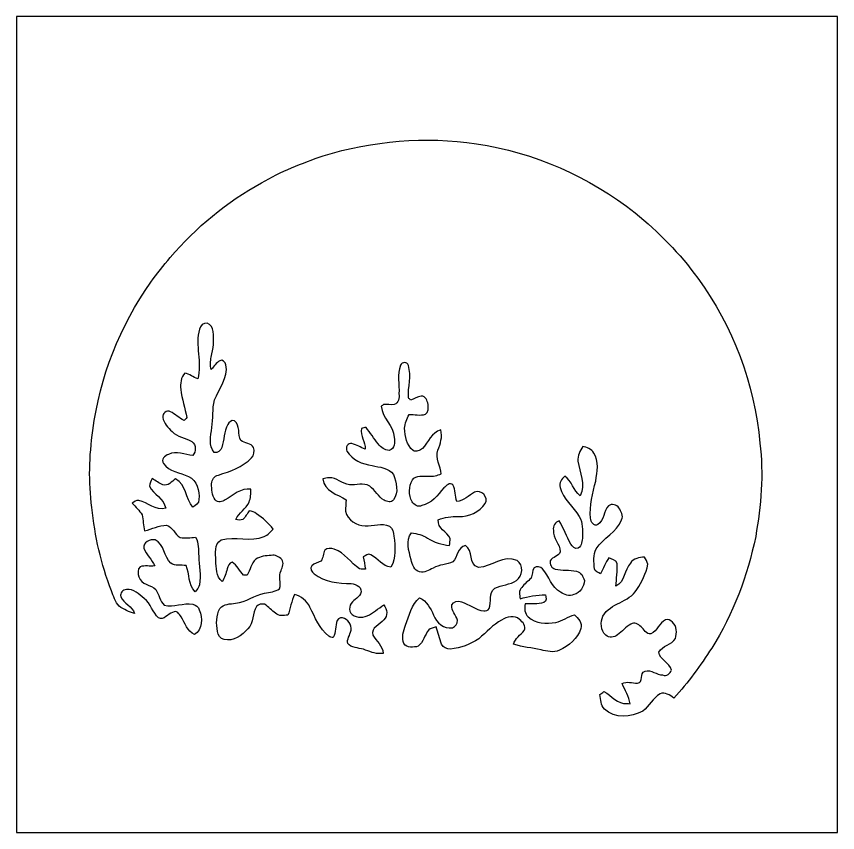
# Model space of a CAD drawing. Header units: centimetres. Extents: x -16.8 to 16.8, y -16.7 to 16.7.
import ezdxf

# ---------------------------------------------------------------- set-up
doc = ezdxf.new("R2010")
doc.units = ezdxf.units.CM
doc.header["$MEASUREMENT"] = 0
doc.layers.add('Layer 1', color=7, linetype='Continuous')

msp = doc.modelspace()

# ---------------------------------------------------------------- linework, layer by layer
at = {"layer": 'Layer 1', "color": 7}
for points, knots in [([(-16.77458, 16.66875), (-16.77458, 16.66875), (16.77458, 16.66875), (16.77458, 16.66875), (16.77458, 16.66875), (16.77458, 16.66875), (16.77458, -16.66875), (16.77458, -16.66875), (16.77458, -16.66875), (16.77458, -16.66875), (-16.77458, -16.66875), (-16.77458, -16.66875), (-16.77458, -16.66875), (-16.77458, -16.66875), (-16.77458, 16.66875), (-16.77458, 16.66875), (-16.77458, 16.66875), (-16.77458, 16.66875), (-16.77458, 16.66875), (-16.77458, 16.66875)], [0, 0, 0, 0, 0.16666667, 0.16666667, 0.16666667, 0.16666667, 0.33333333, 0.33333333, 0.33333333, 0.33333333, 0.5, 0.5, 0.5, 0.5, 0.66666667, 0.66666667, 0.66666667, 0.66666667, 1, 1, 1, 1]), ([(-4.24109, 10.97597), (-5.10505, 10.66976), (-5.97394, 10.34627), (-6.75958, 9.86755), (-6.75958, 9.86755), (-8.18233, 9.10167), (-9.43892, 8.0451), (-10.49443, 6.82554), (-10.49443, 6.82554), (-10.76184, 6.49217), (-11.03101, 6.16021), (-11.28536, 5.81695), (-11.28536, 5.81695), (-12.53702, 4.02272), (-13.38439, 1.93216), (-13.64897, -0.24448), (-13.64897, -0.24448), (-13.80173, -1.28482), (-13.83524, -2.34668), (-13.68884, -3.38949), (-13.68884, -3.38949), (-13.57806, -4.55189), (-13.31666, -5.70124), (-12.89403, -6.79027), (-12.89403, -6.79027), (-12.80901, -7.00969), (-12.7314, -7.24112), (-12.57653, -7.4228), (-12.57653, -7.4228), (-12.38426, -7.55333), (-12.17083, -7.65775), (-11.94647, -7.72019), (-11.94647, -7.72019), (-12.04031, -7.4235), (-12.38814, -7.31591), (-12.50668, -7.03404), (-12.50668, -7.03404), (-12.56242, -6.87846), (-12.41884, -6.74899), (-12.28055, -6.7377), (-12.28055, -6.7377), (-11.98598, -6.71054), (-11.76267, -6.93667), (-11.55488, -7.10953), (-11.55488, -7.10953), (-11.28748, -7.3152), (-11.20775, -7.67186), (-10.97104, -7.90257), (-10.97104, -7.90257), (-10.7569, -8.00629), (-10.5791, -7.73183), (-10.39213, -7.67574), (-10.39213, -7.67574), (-10.22773, -7.56885), (-10.12331, -7.74241), (-10.04711, -7.85424), (-10.04711, -7.85424), (-9.90177, -8.12165), (-9.77971, -8.42716), (-9.50136, -8.58344), (-9.50136, -8.58344), (-9.17822, -8.36895), (-9.1567, -7.90434), (-9.30522, -7.57555), (-9.30522, -7.57555), (-9.32744, -7.44008), (-9.44845, -7.37376), (-9.56557, -7.34236), (-9.56557, -7.34236), (-9.95715, -7.25523), (-10.34556, -7.49229), (-10.73362, -7.38364), (-10.73362, -7.38364), (-10.92235, -7.21184), (-10.93893, -6.9409), (-11.08322, -6.74229), (-11.08322, -6.74229), (-11.2836, -6.53274), (-11.68118, -6.5472), (-11.76831, -6.22829), (-11.76831, -6.22829), (-11.82017, -6.09953), (-11.83605, -5.91009), (-11.71857, -5.81519), (-11.71857, -5.81519), (-11.53195, -5.73969), (-11.32029, -5.80284), (-11.12591, -5.77956), (-11.12591, -5.77956), (-11.23209, -5.51004), (-11.47551, -5.31954), (-11.5757, -5.05001), (-11.5757, -5.05001), (-11.61874, -4.80201), (-11.297, -4.68559), (-11.0998, -4.70747), (-11.0998, -4.70747), (-10.73079, -4.90432), (-10.74773, -5.39432), (-10.46621, -5.66808), (-10.46621, -5.66808), (-10.28524, -5.79014), (-10.04923, -5.7337), (-9.84568, -5.76227), (-9.84568, -5.76227), (-9.68551, -6.10835), (-9.77265, -6.54756), (-9.4742, -6.82872), (-9.4742, -6.82872), (-9.40435, -6.74194), (-9.32074, -6.65621), (-9.29887, -6.54297), (-9.29887, -6.54297), (-9.22549, -6.15668), (-9.32039, -5.76756), (-9.32568, -5.37986), (-9.32568, -5.37986), (-9.34367, -5.11986), (-9.31439, -4.83905), (-9.45586, -4.60728), (-9.45586, -4.60728), (-9.66364, -4.62104), (-9.87707, -4.64644), (-10.08345, -4.61327), (-10.08345, -4.61327), (-10.3184, -4.50497), (-10.37202, -4.18006), (-10.63978, -4.11445), (-10.63978, -4.11445), (-10.95304, -4.12256), (-11.23527, -4.27355), (-11.53724, -4.33881), (-11.53724, -4.33881), (-11.60604, -4.12856), (-11.5824, -3.90172), (-11.63461, -3.689), (-11.63461, -3.689), (-11.74926, -3.51367), (-11.90978, -3.3722), (-12.04172, -3.21028), (-12.04172, -3.21028), (-11.96128, -3.16336), (-11.8812, -3.07799), (-11.77925, -3.10303), (-11.77925, -3.10303), (-11.40319, -3.18206), (-11.08287, -3.54365), (-10.67647, -3.41736), (-10.67647, -3.41736), (-10.74667, -3.02084), (-11.16542, -2.85221), (-11.34251, -2.52024), (-11.34251, -2.52024), (-11.33546, -2.40559), (-11.28078, -2.30752), (-11.22468, -2.21227), (-11.22468, -2.21227), (-11.07969, -2.29482), (-10.94811, -2.40736), (-10.78794, -2.46027), (-10.78794, -2.46027), (-10.56993, -2.53471), (-10.43023, -2.32339), (-10.27077, -2.21756), (-10.27077, -2.21756), (-9.84673, -2.46239), (-9.86014, -3.0226), (-9.57227, -3.37785), (-9.57227, -3.37785), (-9.45586, -3.30623), (-9.32215, -3.21557), (-9.31616, -3.06388), (-9.31616, -3.06388), (-9.29887, -2.71851), (-9.38389, -2.27295), (-9.7469, -2.13078), (-9.7469, -2.13078), (-10.07921, -1.95227), (-10.54065, -1.92934), (-10.76713, -1.59385), (-10.76713, -1.59385), (-10.88319, -1.43616), (-10.70716, -1.26647), (-10.56111, -1.2192), (-10.56111, -1.2192), (-10.23867, -1.0608), (-9.89577, -1.2319), (-9.5691, -1.27247), (-9.5691, -1.27247), (-9.42552, -1.10102), (-9.42516, -0.83714), (-9.60861, -0.68898), (-9.60861, -0.68898), (-9.8746, -0.54822), (-10.19281, -0.50941), (-10.41612, -0.29139), (-10.41612, -0.29139), (-10.58051, -0.13194), (-10.75866, 0.05186), (-10.79571, 0.28751), (-10.79571, 0.28751), (-10.82816, 0.44873), (-10.63096, 0.59902), (-10.4835, 0.52388), (-10.4835, 0.52388), (-10.28312, 0.42968), (-10.12437, 0.26599), (-9.92576, 0.16616), (-9.92576, 0.16616), (-9.88942, 0.20461), (-9.85273, 0.24236), (-9.81569, 0.27975), (-9.81569, 0.27975), (-9.87743, 0.66922), (-10.01995, 1.04211), (-10.06158, 1.4351), (-10.06158, 1.4351), (-10.07604, 1.65982), (-10.06969, 1.93534), (-9.88836, 2.09938), (-9.88836, 2.09938), (-9.70174, 2.05423), (-9.54617, 1.92934), (-9.36625, 1.86478), (-9.36625, 1.86478), (-9.17681, 2.5333), (-9.48761, 3.23144), (-9.29393, 3.89749), (-9.29393, 3.89749), (-9.25548, 4.0326), (-9.13412, 4.16419), (-8.98243, 4.14196), (-8.98243, 4.14196), (-8.83708, 4.09575), (-8.75171, 3.93665), (-8.73407, 3.79307), (-8.73407, 3.79307), (-8.68856, 3.44629), (-8.73619, 3.09386), (-8.81521, 2.75519), (-8.81521, 2.75519), (-8.84767, 2.58833), (-8.86495, 2.413), (-8.81168, 2.24861), (-8.81168, 2.24861), (-8.69738, 2.3689), (-8.61448, 2.52871), (-8.46102, 2.60597), (-8.46102, 2.60597), (-8.34849, 2.67899), (-8.25147, 2.53294), (-8.21373, 2.44087), (-8.21373, 2.44087), (-8.1153, 1.90288), (-8.49948, 1.47108), (-8.68292, 1.00154), (-8.68292, 1.00154), (-8.78381, 0.63394), (-8.71996, 0.24483), (-8.79651, -0.12806), (-8.79651, -0.12806), (-8.82685, -0.46496), (-8.93763, -0.8696), (-8.68927, -1.14653), (-8.68927, -1.14653), (-8.54639, -1.17122), (-8.42857, -1.05939), (-8.38165, -0.93451), (-8.38165, -0.93451), (-8.27864, -0.63218), (-8.30051, -0.29034), (-8.14176, -0.0067), (-8.14176, -0.0067), (-8.08038, 0.08502), (-8.00241, 0.21026), (-7.86306, 0.14852), (-7.86306, 0.14852), (-7.60906, -0.03986), (-7.75335, -0.40887), (-7.59989, -0.64805), (-7.59989, -0.64805), (-7.45173, -0.78034), (-7.17868, -0.74754), (-7.08413, -0.94509), (-7.08413, -0.94509), (-7.05026, -1.0862), (-7.06191, -1.25801), (-7.17162, -1.36419), (-7.17162, -1.36419), (-7.52475, -1.74801), (-8.04157, -1.89971), (-8.51923, -2.06834), (-8.51923, -2.06834), (-8.69668, -2.08668), (-8.79052, -2.25778), (-8.79793, -2.41759), (-8.79793, -2.41759), (-8.79969, -2.63878), (-8.8011, -2.89666), (-8.65082, -3.07799), (-8.65082, -3.07799), (-8.5471, -3.19934), (-8.36013, -3.16195), (-8.24054, -3.08187), (-8.24054, -3.08187), (-7.9121, -2.89807), (-7.61153, -2.57493), (-7.19843, -2.64654), (-7.19843, -2.64654), (-7.18644, -2.82399), (-7.20443, -3.00426), (-7.26899, -3.17183), (-7.26899, -3.17183), (-7.39669, -3.4477), (-7.68844, -3.59869), (-7.81473, -3.87526), (-7.81473, -3.87526), (-7.71948, -3.89043), (-7.60977, -3.9303), (-7.51981, -3.87526), (-7.51981, -3.87526), (-7.41151, -3.77649), (-7.34942, -3.6382), (-7.26299, -3.52284), (-7.26299, -3.52284), (-7.16139, -3.55529), (-7.04779, -3.57576), (-6.96101, -3.64349), (-6.96101, -3.64349), (-6.71654, -3.83223), (-6.46254, -4.01779), (-6.27909, -4.27073), (-6.27909, -4.27073), (-6.38916, -4.38503), (-6.49323, -4.5152), (-6.6481, -4.57059), (-6.6481, -4.57059), (-7.21184, -4.80871), (-7.83625, -4.55224), (-8.41269, -4.71205), (-8.41269, -4.71205), (-8.7122, -4.89373), (-8.62295, -5.26803), (-8.6293, -5.55696), (-8.6293, -5.55696), (-8.61201, -5.84764), (-8.62224, -6.21101), (-8.37248, -6.41562), (-8.37248, -6.41562), (-8.26382, -6.26039), (-8.20385, -6.08118), (-8.16645, -5.89739), (-8.16645, -5.89739), (-8.14352, -5.78203), (-8.08673, -5.65009), (-7.95973, -5.62046), (-7.95973, -5.62046), (-7.75582, -5.7464), (-7.65881, -5.98452), (-7.49759, -6.15527), (-7.49759, -6.15527), (-7.44784, -6.15597), (-7.3981, -6.15703), (-7.34836, -6.15809), (-7.34836, -6.15809), (-7.22242, -5.94184), (-7.18185, -5.67337), (-6.99064, -5.50016), (-6.99064, -5.50016), (-6.80826, -5.37704), (-6.57789, -5.3654), (-6.36552, -5.34811), (-6.36552, -5.34811), (-6.20501, -5.31283), (-6.03991, -5.39432), (-5.93408, -5.51109), (-5.93408, -5.51109), (-5.82119, -5.64197), (-5.91114, -5.82471), (-5.96265, -5.96512), (-5.96265, -5.96512), (-6.08612, -6.19654), (-5.94748, -6.46959), (-6.02333, -6.71054), (-6.02333, -6.71054), (-6.19478, -6.84424), (-6.43079, -6.83401), (-6.63258, -6.8894), (-6.63258, -6.8894), (-7.04921, -6.9663), (-7.38928, -7.27146), (-7.82108, -7.29474), (-7.82108, -7.29474), (-8.03381, -7.33989), (-8.31921, -7.31591), (-8.46243, -7.51805), (-8.46243, -7.51805), (-8.61413, -7.80168), (-8.61977, -8.14246), (-8.55663, -8.45114), (-8.55663, -8.45114), (-8.5404, -8.59825), (-8.44762, -8.75559), (-8.2931, -8.78664), (-8.2931, -8.78664), (-7.90787, -8.86672), (-7.55721, -8.61766), (-7.31696, -8.34531), (-7.31696, -8.34531), (-7.07531, -8.09519), (-7.14798, -7.70996), (-6.9596, -7.43373), (-6.9596, -7.43373), (-6.88904, -7.33178), (-6.74511, -7.32437), (-6.63434, -7.33813), (-6.63434, -7.33813), (-6.47947, -7.45208), (-6.35, -7.59919), (-6.18772, -7.70467), (-6.18772, -7.70467), (-6.05473, -7.85001), (-5.85893, -7.7918), (-5.68748, -7.7918), (-5.68748, -7.7918), (-5.57248, -7.51417), (-5.54531, -7.20937), (-5.4162, -6.93773), (-5.4162, -6.93773), (-5.14174, -7.00652), (-4.90326, -7.20584), (-4.78473, -7.46231), (-4.78473, -7.46231), (-4.57764, -7.88282), (-4.39138, -8.33614), (-4.01673, -8.63953), (-4.01673, -8.63953), (-3.96663, -8.68609), (-3.89643, -8.6995), (-3.83011, -8.70303), (-3.83011, -8.70303), (-3.71193, -8.48995), (-3.75003, -8.22889), (-3.66783, -8.00417), (-3.66783, -8.00417), (-3.61844, -7.90081), (-3.47133, -7.86659), (-3.37503, -7.92409), (-3.37503, -7.92409), (-3.181, -8.02499), (-3.02331, -8.26206), (-3.12843, -8.48184), (-3.12843, -8.48184), (-3.15842, -8.64976), (-3.34398, -8.85296), (-3.18417, -9.0043), (-3.18417, -9.0043), (-2.98556, -9.13836), (-2.72909, -9.12389), (-2.51001, -9.21244), (-2.51001, -9.21244), (-2.27894, -9.30204), (-2.04223, -9.39588), (-1.78717, -9.34967), (-1.78717, -9.34967), (-1.80869, -9.03746), (-2.07081, -8.84978), (-2.21721, -8.60178), (-2.21721, -8.60178), (-2.30364, -8.29345), (-1.91735, -8.16822), (-1.76142, -7.97313), (-1.76142, -7.97313), (-1.58221, -7.82073), (-1.63336, -7.53569), (-1.76601, -7.36953), (-1.76601, -7.36953), (-1.99425, -7.51734), (-2.1971, -7.70819), (-2.44793, -7.81897), (-2.44793, -7.81897), (-2.66277, -7.90575), (-2.96369, -7.89834), (-3.11609, -7.7029), (-3.11609, -7.7029), (-3.19299, -7.61012), (-3.15031, -7.47642), (-3.13866, -7.37376), (-3.13866, -7.37376), (-3.03601, -7.18855), (-2.82857, -7.09401), (-2.71074, -6.92044), (-2.71074, -6.92044), (-2.61867, -6.66609), (-2.88219, -6.51051), (-3.09245, -6.49711), (-3.09245, -6.49711), (-3.61915, -6.49146), (-4.18959, -6.44031), (-4.61257, -6.09388), (-4.61257, -6.09388), (-4.70535, -6.02156), (-4.79672, -5.87869), (-4.71135, -5.76721), (-4.71135, -5.76721), (-4.61469, -5.65785), (-4.44606, -5.66561), (-4.33317, -5.57847), (-4.33317, -5.57847), (-4.22945, -5.455), (-4.25873, -5.26944), (-4.17266, -5.13821), (-4.17266, -5.13821), (-4.08552, -5.01262), (-3.91266, -5.06659), (-3.78848, -5.09376), (-3.78848, -5.09376), (-3.3595, -5.23487), (-3.12314, -5.6582), (-2.75167, -5.88927), (-2.75167, -5.88927), (-2.67723, -5.92384), (-2.59221, -5.90903), (-2.51284, -5.90832), (-2.51284, -5.90832), (-2.53894, -5.73934), (-2.57034, -5.57213), (-2.60279, -5.40456), (-2.60279, -5.40456), (-2.5079, -5.35481), (-2.40171, -5.25498), (-2.28988, -5.32306), (-2.28988, -5.32306), (-2.00131, -5.47053), (-1.81716, -5.79155), (-1.47144, -5.83142), (-1.47144, -5.83142), (-1.25518, -5.44513), (-1.30845, -4.98792), (-1.34902, -4.56565), (-1.34902, -4.56565), (-1.36243, -4.41466), (-1.40582, -4.24145), (-1.53741, -4.15008), (-1.53741, -4.15008), (-1.84538, -3.99203), (-2.19745, -4.17266), (-2.52166, -4.1335), (-2.52166, -4.1335), (-2.88149, -4.15114), (-3.24661, -3.90278), (-3.32458, -3.54436), (-3.32458, -3.54436), (-3.33516, -3.38914), (-3.30941, -3.23391), (-3.30306, -3.0794), (-3.30306, -3.0794), (-3.65689, -2.85009), (-4.20617, -2.72098), (-4.25556, -2.22179), (-4.25556, -2.22179), (-4.17301, -2.20274), (-4.09011, -2.17734), (-4.00438, -2.17876), (-4.00438, -2.17876), (-3.69323, -2.16323), (-3.4671, -2.42147), (-3.16971, -2.46239), (-3.16971, -2.46239), (-2.89348, -2.49731), (-2.59503, -2.35691), (-2.34139, -2.51848), (-2.34139, -2.51848), (-2.12196, -2.68464), (-1.98755, -2.94428), (-1.75613, -3.09633), (-1.75613, -3.09633), (-1.64112, -3.15701), (-1.45591, -3.20075), (-1.37089, -3.07375), (-1.37089, -3.07375), (-1.14194, -2.78377), (-1.24954, -2.35691), (-1.37054, -2.03976), (-1.37054, -2.03976), (-1.57445, -1.76706), (-1.94063, -1.74237), (-2.24578, -1.68063), (-2.24578, -1.68063), (-2.64301, -1.62137), (-3.0607, -1.44604), (-3.26954, -1.08303), (-3.26954, -1.08303), (-3.35386, -0.95603), (-3.22298, -0.72355), (-3.0667, -0.77788), (-3.0667, -0.77788), (-2.87655, -0.8322), (-2.70404, -0.93204), (-2.52307, -1.01), (-2.52307, -1.01), (-2.52271, -0.7179), (-2.72486, -0.46108), (-2.68005, -0.16298), (-2.68005, -0.16298), (-2.61655, -0.14711), (-2.55305, -0.13123), (-2.4892, -0.11642), (-2.4892, -0.11642), (-2.31951, -0.33902), (-2.16429, -0.57221), (-1.99319, -0.7941), (-1.99319, -0.7941), (-1.87784, -0.92851), (-1.73002, -1.05939), (-1.54129, -1.06045), (-1.54129, -1.06045), (-1.32009, -0.99378), (-1.29646, -0.71649), (-1.3395, -0.5274), (-1.3395, -0.5274), (-1.37195, -0.04763), (-1.82492, 0.26635), (-1.8736, 0.74401), (-1.8736, 0.74401), (-1.83974, 0.76835), (-1.80622, 0.79234), (-1.772, 0.81668), (-1.772, 0.81668), (-1.62772, 0.82338), (-1.4792, 0.79551), (-1.33491, 0.81809), (-1.33491, 0.81809), (-1.15923, 0.87171), (-1.12783, 1.09643), (-1.14688, 1.25095), (-1.14688, 1.25095), (-1.12289, 1.63583), (-1.23402, 2.04893), (-1.07668, 2.41723), (-1.07668, 2.41723), (-1.02729, 2.56223), (-0.79869, 2.56999), (-0.76165, 2.41335), (-0.76165, 2.41335), (-0.62512, 1.98226), (-0.78281, 1.52823), (-0.76024, 1.08797), (-0.76024, 1.08797), (-0.73096, 1.05728), (-0.70168, 1.02658), (-0.67239, 0.99519), (-0.67239, 0.99519), (-0.52564, 1.04599), (-0.39017, 1.13418), (-0.23495, 1.15852), (-0.23495, 1.15852), (-0.05539, 1.1624), (0.01235, 0.96802), (0.0448, 0.82374), (0.0448, 0.82374), (0.06103, 0.68545), (0.07514, 0.49742), (-0.06597, 0.42086), (-0.06597, 0.42086), (-0.27905, 0.34819), (-0.51153, 0.41487), (-0.7306, 0.40711), (-0.7306, 0.40711), (-0.82233, 0.23248), (-0.90699, 0.0448), (-0.91863, -0.15452), (-0.91863, -0.15452), (-0.89041, -0.47943), (-0.83855, -0.84138), (-0.56974, -1.06398), (-0.56974, -1.06398), (-0.44133, -1.14618), (-0.29245, -1.05269), (-0.18062, -0.98354), (-0.18062, -0.98354), (0.05221, -0.71649), (0.1838, -0.32879), (0.56198, -0.22366), (0.56198, -0.22366), (0.63923, -0.50306), (0.54751, -0.78528), (0.44873, -1.04634), (0.44873, -1.04634), (0.34114, -1.38395), (0.54751, -1.69404), (0.58314, -2.02177), (0.58314, -2.02177), (0.4191, -2.07504), (0.25435, -2.1396), (0.07761, -2.10926), (0.07761, -2.10926), (-0.15099, -2.11949), (-0.44344, -2.04364), (-0.59549, -2.2606), (-0.59549, -2.2606), (-0.75283, -2.52801), (-0.75318, -2.87937), (-0.60889, -3.15278), (-0.60889, -3.15278), (-0.52246, -3.2766), (-0.37465, -3.40043), (-0.21096, -3.31258), (-0.21096, -3.31258), (0.18733, -3.23144), (0.43709, -2.88008), (0.68686, -2.59151), (0.68686, -2.59151), (0.77788, -2.49731), (0.93063, -2.34139), (1.0601, -2.46627), (1.0601, -2.46627), (1.17404, -2.67194), (1.15253, -2.92241), (1.21214, -3.14713), (1.21214, -3.14713), (1.5053, -3.12244), (1.70639, -2.89631), (1.94698, -2.75872), (1.94698, -2.75872), (2.20804, -2.6349), (2.53048, -2.97533), (2.38266, -3.22898), (2.38266, -3.22898), (2.14066, -3.58105), (1.7085, -3.76661), (1.28834, -3.75708), (1.28834, -3.75708), (1.00365, -3.75814), (0.71614, -3.77331), (0.45649, -3.8989), (0.45649, -3.8989), (0.42616, -4.25803), (0.80786, -4.37762), (0.94791, -4.65067), (0.94791, -4.65067), (0.94439, -4.74662), (0.93557, -4.84611), (0.91934, -4.94171), (0.91934, -4.94171), (0.59937, -4.9082), (0.28787, -4.81577), (0.01799, -4.64009), (0.01799, -4.64009), (-0.17568, -4.51026), (-0.40499, -4.45946), (-0.63218, -4.42666), (-0.63218, -4.42666), (-0.88547, -4.75227), (-0.73942, -5.16467), (-0.65123, -5.52168), (-0.65123, -5.52168), (-0.60149, -5.71324), (-0.52282, -5.9757), (-0.30163, -6.02192), (-0.30163, -6.02192), (-0.10231, -6.08083), (0.07761, -5.9436), (0.24871, -5.86352), (0.24871, -5.86352), (0.50236, -5.72805), (0.79798, -5.71782), (1.06045, -5.60881), (1.06045, -5.60881), (1.24954, -5.40702), (1.24531, -5.00768), (1.56633, -4.94524), (1.56633, -4.94524), (1.91523, -5.13574), (1.67464, -5.73158), (2.10291, -5.83459), (2.10291, -5.83459), (2.6476, -5.81942), (3.12244, -5.29802), (3.68335, -5.55943), (3.68335, -5.55943), (3.95464, -5.73581), (3.91266, -6.1916), (3.6576, -6.37187), (3.6576, -6.37187), (3.39443, -6.55179), (3.05082, -6.54614), (2.76966, -6.68867), (2.76966, -6.68867), (2.49449, -6.8767), (2.64724, -7.25276), (2.54459, -7.52122), (2.54459, -7.52122), (2.50155, -7.6013), (2.40136, -7.62071), (2.3181, -7.61788), (2.3181, -7.61788), (1.98402, -7.57273), (1.71979, -7.3406), (1.40476, -7.24041), (1.40476, -7.24041), (1.26647, -7.19772), (1.0735, -7.21466), (1.01741, -7.36917), (1.01741, -7.36917), (0.98672, -7.61083), (1.1871, -7.7791), (1.24142, -7.99712), (1.24142, -7.99712), (1.27035, -8.134), (1.15711, -8.25853), (1.03576, -8.30263), (1.03576, -8.30263), (0.68827, -8.36189), (0.38347, -8.08919), (0.26494, -7.78334), (0.26494, -7.78334), (0.14534, -7.50323), (-0.01482, -7.21431), (-0.30163, -7.07884), (-0.30163, -7.07884), (-0.64276, -7.35471), (-0.72531, -7.80344), (-0.87701, -8.19115), (-0.87701, -8.19115), (-0.95532, -8.43209), (-1.05869, -8.70479), (-0.94227, -8.95103), (-0.94227, -8.95103), (-0.81844, -9.14153), (-0.54328, -9.0999), (-0.35878, -9.06074), (-0.35878, -9.06074), (-0.1524, -8.88647), (-0.09525, -8.59931), (0.0695, -8.39223), (0.0695, -8.39223), (0.14464, -8.30897), (0.27481, -8.3118), (0.36971, -8.27158), (0.36971, -8.27158), (0.46284, -8.50018), (0.50976, -8.7436), (0.59372, -8.97572), (0.59372, -8.97572), (0.65087, -9.12178), (0.81774, -9.16693), (0.95814, -9.17399), (0.95814, -9.17399), (1.37336, -9.13977), (1.77729, -8.98772), (2.11772, -8.74889), (2.11772, -8.74889), (2.43029, -8.49806), (2.6864, -8.1721), (3.04976, -7.98759), (3.04976, -7.98759), (3.2639, -7.85107), (3.57576, -7.77028), (3.78389, -7.96396), (3.78389, -7.96396), (3.90243, -8.06944), (4.07529, -8.23877), (3.96452, -8.40952), (3.96452, -8.40952), (3.83258, -8.60601), (3.59163, -8.72137), (3.54048, -8.97537), (3.54048, -8.97537), (3.90384, -9.0932), (4.28801, -9.12001), (4.65878, -9.20997), (4.65878, -9.20997), (4.90502, -9.25336), (5.17278, -9.34085), (5.41232, -9.22338), (5.41232, -9.22338), (5.79049, -9.04452), (6.14715, -8.74113), (6.2865, -8.33649), (6.2865, -8.33649), (6.35741, -8.09978), (6.17396, -7.91986), (6.02721, -7.76993), (6.02721, -7.76993), (5.76051, -7.84895), (5.53473, -8.03063), (5.25992, -8.08284), (5.25992, -8.08284), (4.88068, -8.16292), (4.43301, -8.13611), (4.13597, -7.85918), (4.13597, -7.85918), (3.98498, -7.72301), (3.96381, -7.50746), (4.01673, -7.32261), (4.01673, -7.32261), (4.26614, -7.31097), (4.53002, -7.35118), (4.7692, -7.27322), (4.7692, -7.27322), (4.90255, -7.21536), (4.86692, -7.06649), (4.8387, -6.95572), (4.8387, -6.95572), (4.48627, -6.95854), (4.14232, -7.02557), (3.80471, -7.12117), (3.80471, -7.12117), (3.79377, -6.96348), (3.73098, -6.77862), (3.87068, -6.65692), (3.87068, -6.65692), (3.97404, -6.50557), (4.13526, -6.41068), (4.25415, -6.27556), (4.25415, -6.27556), (4.30671, -6.13833), (4.29613, -5.98099), (4.37233, -5.85294), (4.37233, -5.85294), (4.47005, -5.76086), (4.63621, -5.80813), (4.72017, -5.89809), (4.72017, -5.89809), (4.9911, -6.19584), (5.08882, -6.64386), (5.45394, -6.85553), (5.45394, -6.85553), (5.61552, -6.94972), (5.81272, -7.03721), (5.99863, -6.94831), (5.99863, -6.94831), (6.24593, -6.87317), (6.43114, -6.63152), (6.43043, -6.37117), (6.43043, -6.37117), (6.38492, -6.20995), (6.28967, -6.02474), (6.1087, -5.99264), (6.1087, -5.99264), (5.82224, -5.93161), (5.52168, -5.97359), (5.23663, -5.90656), (5.23663, -5.90656), (5.08811, -5.87304), (5.00239, -5.7083), (5.03696, -5.56719), (5.03696, -5.56719), (5.12939, -5.40032), (5.39256, -5.39221), (5.44583, -5.2003), (5.44583, -5.2003), (5.43772, -4.88421), (5.13539, -4.64891), (5.16925, -4.32259), (5.16925, -4.32259), (5.12762, -4.1402), (5.23946, -3.98956), (5.40209, -3.93312), (5.40209, -3.93312), (5.58624, -4.23686), (5.69842, -4.57764), (5.87904, -4.88315), (5.87904, -4.88315), (5.93302, -4.98792), (6.05296, -5.09623), (6.17926, -5.05178), (6.17926, -5.05178), (6.33342, -4.95864), (6.33906, -4.74945), (6.35282, -4.59246), (6.35282, -4.59246), (6.35564, -4.31306), (6.37434, -4.00791), (6.22053, -3.76096), (6.22053, -3.76096), (5.97852, -3.35456), (5.56472, -3.03953), (5.43983, -2.56893), (5.43983, -2.56893), (5.36893, -2.37631), (5.51004, -2.22744), (5.63386, -2.10855), (5.63386, -2.10855), (5.92314, -2.30858), (5.97782, -2.69804), (6.25157, -2.91218), (6.25157, -2.91218), (6.51475, -2.46168), (6.22759, -1.95756), (6.1662, -1.49401), (6.1662, -1.49401), (6.1341, -1.27035), (6.26498, -1.0795), (6.36094, -0.89218), (6.36094, -0.89218), (6.53274, -0.93345), (6.72465, -0.99483), (6.81002, -1.16523), (6.81002, -1.16523), (7.04356, -1.50707), (6.95501, -1.93287), (6.89363, -2.31034), (6.89363, -2.31034), (6.77898, -2.80917), (6.63046, -3.31364), (6.67914, -3.83152), (6.67914, -3.83152), (6.70031, -3.97016), (6.81284, -4.17583), (6.98182, -4.09116), (6.98182, -4.09116), (7.23159, -3.90596), (7.22207, -3.54894), (7.4101, -3.31682), (7.4101, -3.31682), (7.54662, -3.22721), (7.75935, -3.26602), (7.84437, -3.4096), (7.84437, -3.4096), (7.92762, -3.55247), (8.04227, -3.72463), (7.9502, -3.89572), (7.9502, -3.89572), (7.76499, -4.41043), (7.18749, -4.62527), (6.91268, -5.07577), (6.91268, -5.07577), (6.78039, -5.32694), (6.82131, -5.62504), (6.84001, -5.89668), (6.84001, -5.89668), (6.86611, -6.01063), (7.00052, -6.04273), (7.08378, -6.09812), (7.08378, -6.09812), (7.19596, -5.87693), (7.29897, -5.65079), (7.43338, -5.44195), (7.43338, -5.44195), (7.54662, -5.50051), (7.71666, -5.53367), (7.76781, -5.67161), (7.76781, -5.67161), (7.79216, -5.98417), (7.73677, -6.29673), (7.72019, -6.60894), (7.72019, -6.60894), (8.07967, -6.41879), (8.06097, -5.9496), (8.30933, -5.66455), (8.30933, -5.66455), (8.43456, -5.47335), (8.67798, -5.43031), (8.88859, -5.41267), (8.88859, -5.41267), (8.93304, -5.51074), (8.99548, -5.60458), (9.02406, -5.71041), (9.02406, -5.71041), (8.96232, -6.08577), (8.76688, -6.42161), (8.57673, -6.74441), (8.57673, -6.74441), (8.24653, -7.26899), (7.50358, -7.28521), (7.18891, -7.82426), (7.18891, -7.82426), (7.0806, -8.0712), (7.08272, -8.41975), (7.30356, -8.60637), (7.30356, -8.60637), (7.43832, -8.72702), (7.64399, -8.69068), (7.78228, -8.59331), (7.78228, -8.59331), (7.96854, -8.45079), (8.12518, -8.26911), (8.32979, -8.15058), (8.32979, -8.15058), (8.46984, -8.05991), (8.63635, -8.16328), (8.74466, -8.25818), (8.74466, -8.25818), (8.86777, -8.3626), (8.95279, -8.58696), (9.14859, -8.55486), (9.14859, -8.55486), (9.41211, -8.43104), (9.49113, -8.11107), (9.74302, -7.97807), (9.74302, -7.97807), (9.84356, -7.91457), (9.94516, -8.0204), (10.02947, -8.06803), (10.02947, -8.06803), (10.21644, -8.23736), (10.20798, -8.51923), (10.154, -8.74324), (10.154, -8.74324), (9.99031, -8.99548), (9.61813, -9.0357), (9.47349, -9.29993), (9.47349, -9.29993), (9.49113, -9.62907), (9.93105, -9.71232), (9.98326, -10.02947), (9.98326, -10.02947), (9.9508, -10.17834), (9.78394, -10.30358), (9.62836, -10.2302), (9.62836, -10.2302), (9.37789, -10.23444), (9.15776, -10.00125), (8.91011, -10.07216), (8.91011, -10.07216), (8.66881, -10.14765), (8.86319, -10.54629), (8.59437, -10.56746), (8.59437, -10.56746), (8.38694, -10.57204), (8.16857, -10.47291), (7.97137, -10.58439), (7.97137, -10.58439), (8.08849, -10.85356), (8.24583, -11.10932), (8.29451, -11.40389), (8.29451, -11.40389), (8.25077, -11.40319), (8.20737, -11.40248), (8.16434, -11.40107), (8.16434, -11.40107), (7.77663, -11.4367), (7.54521, -11.06805), (7.23018, -10.91248), (7.23018, -10.91248), (7.17479, -10.95269), (7.11906, -10.99291), (7.06367, -11.03277), (7.06367, -11.03277), (7.10847, -11.22998), (7.08378, -11.47692), (7.25029, -11.62332), (7.25029, -11.62332), (7.66798, -12.01632), (8.34249, -11.98069), (8.81415, -11.70693), (8.81415, -11.70693), (9.08297, -11.50796), (9.23149, -11.18059), (9.52041, -11.00349), (9.52041, -11.00349), (9.72432, -10.91001), (9.92434, -11.05747), (10.08239, -11.17318), (10.08239, -11.17318), (10.67294, -10.55053), (11.16647, -9.84603), (11.63567, -9.13024), (11.63567, -9.13024), (12.51514, -7.74136), (13.09123, -6.17679), (13.42813, -4.57235), (13.42813, -4.57235), (13.64439, -3.31611), (13.7608, -2.03059), (13.6017, -0.75988), (13.6017, -0.75988), (13.38227, 1.66229), (12.50068, 4.0192), (11.05923, 5.97923), (11.05923, 5.97923), (10.33498, 6.98077), (9.45903, 7.86589), (8.50582, 8.64976), (8.50582, 8.64976), (6.62975, 10.11767), (4.3815, 11.1185), (2.02177, 11.46634), (2.02177, 11.46634), (-0.06809, 11.78031), (-2.22215, 11.58946), (-4.24109, 10.97597)], [0, 0, 0, 0, 0.003367, 0.003367, 0.003367, 0.003367, 0.00673401, 0.00673401, 0.00673401, 0.00673401, 0.01010101, 0.01010101, 0.01010101, 0.01010101, 0.01346801, 0.01346801, 0.01346801, 0.01346801, 0.01683502, 0.01683502, 0.01683502, 0.01683502, 0.02020202, 0.02020202, 0.02020202, 0.02020202, 0.02356902, 0.02356902, 0.02356902, 0.02356902, 0.02693603, 0.02693603, 0.02693603, 0.02693603, 0.03030303, 0.03030303, 0.03030303, 0.03030303, 0.03367003, 0.03367003, 0.03367003, 0.03367003, 0.03703704, 0.03703704, 0.03703704, 0.03703704, 0.04040404, 0.04040404, 0.04040404, 0.04040404, 0.04377104, 0.04377104, 0.04377104, 0.04377104, 0.04713805, 0.04713805, 0.04713805, 0.04713805, 0.05050505, 0.05050505, 0.05050505, 0.05050505, 0.05387205, 0.05387205, 0.05387205, 0.05387205, 0.05723906, 0.05723906, 0.05723906, 0.05723906, 0.06060606, 0.06060606, 0.06060606, 0.06060606, 0.06397306, 0.06397306, 0.06397306, 0.06397306, 0.06734007, 0.06734007, 0.06734007, 0.06734007, 0.07070707, 0.07070707, 0.07070707, 0.07070707, 0.07407407, 0.07407407, 0.07407407, 0.07407407, 0.07744108, 0.07744108, 0.07744108, 0.07744108, 0.08080808, 0.08080808, 0.08080808, 0.08080808, 0.08417508, 0.08417508, 0.08417508, 0.08417508, 0.08754209, 0.08754209, 0.08754209, 0.08754209, 0.09090909, 0.09090909, 0.09090909, 0.09090909, 0.09427609, 0.09427609, 0.09427609, 0.09427609, 0.0976431, 0.0976431, 0.0976431, 0.0976431, 0.1010101, 0.1010101, 0.1010101, 0.1010101, 0.1043771, 0.1043771, 0.1043771, 0.1043771, 0.10774411, 0.10774411, 0.10774411, 0.10774411, 0.11111111, 0.11111111, 0.11111111, 0.11111111, 0.11447811, 0.11447811, 0.11447811, 0.11447811, 0.11784512, 0.11784512, 0.11784512, 0.11784512, 0.12121212, 0.12121212, 0.12121212, 0.12121212, 0.12457912, 0.12457912, 0.12457912, 0.12457912, 0.12794613, 0.12794613, 0.12794613, 0.12794613, 0.13131313, 0.13131313, 0.13131313, 0.13131313, 0.13468013, 0.13468013, 0.13468013, 0.13468013, 0.13804714, 0.13804714, 0.13804714, 0.13804714, 0.14141414, 0.14141414, 0.14141414, 0.14141414, 0.14478114, 0.14478114, 0.14478114, 0.14478114, 0.14814815, 0.14814815, 0.14814815, 0.14814815, 0.15151515, 0.15151515, 0.15151515, 0.15151515, 0.15488215, 0.15488215, 0.15488215, 0.15488215, 0.15824916, 0.15824916, 0.15824916, 0.15824916, 0.16161616, 0.16161616, 0.16161616, 0.16161616, 0.16498316, 0.16498316, 0.16498316, 0.16498316, 0.16835017, 0.16835017, 0.16835017, 0.16835017, 0.17171717, 0.17171717, 0.17171717, 0.17171717, 0.17508418, 0.17508418, 0.17508418, 0.17508418, 0.17845118, 0.17845118, 0.17845118, 0.17845118, 0.18181818, 0.18181818, 0.18181818, 0.18181818, 0.18518519, 0.18518519, 0.18518519, 0.18518519, 0.18855219, 0.18855219, 0.18855219, 0.18855219, 0.19191919, 0.19191919, 0.19191919, 0.19191919, 0.1952862, 0.1952862, 0.1952862, 0.1952862, 0.1986532, 0.1986532, 0.1986532, 0.1986532, 0.2020202, 0.2020202, 0.2020202, 0.2020202, 0.20538721, 0.20538721, 0.20538721, 0.20538721, 0.20875421, 0.20875421, 0.20875421, 0.20875421, 0.21212121, 0.21212121, 0.21212121, 0.21212121, 0.21548822, 0.21548822, 0.21548822, 0.21548822, 0.21885522, 0.21885522, 0.21885522, 0.21885522, 0.22222222, 0.22222222, 0.22222222, 0.22222222, 0.22558923, 0.22558923, 0.22558923, 0.22558923, 0.22895623, 0.22895623, 0.22895623, 0.22895623, 0.23232323, 0.23232323, 0.23232323, 0.23232323, 0.23569024, 0.23569024, 0.23569024, 0.23569024, 0.23905724, 0.23905724, 0.23905724, 0.23905724, 0.24242424, 0.24242424, 0.24242424, 0.24242424, 0.24579125, 0.24579125, 0.24579125, 0.24579125, 0.24915825, 0.24915825, 0.24915825, 0.24915825, 0.25252525, 0.25252525, 0.25252525, 0.25252525, 0.25589226, 0.25589226, 0.25589226, 0.25589226, 0.25925926, 0.25925926, 0.25925926, 0.25925926, 0.26262626, 0.26262626, 0.26262626, 0.26262626, 0.26599327, 0.26599327, 0.26599327, 0.26599327, 0.26936027, 0.26936027, 0.26936027, 0.26936027, 0.27272727, 0.27272727, 0.27272727, 0.27272727, 0.27609428, 0.27609428, 0.27609428, 0.27609428, 0.27946128, 0.27946128, 0.27946128, 0.27946128, 0.28282828, 0.28282828, 0.28282828, 0.28282828, 0.28619529, 0.28619529, 0.28619529, 0.28619529, 0.28956229, 0.28956229, 0.28956229, 0.28956229, 0.29292929, 0.29292929, 0.29292929, 0.29292929, 0.2962963, 0.2962963, 0.2962963, 0.2962963, 0.2996633, 0.2996633, 0.2996633, 0.2996633, 0.3030303, 0.3030303, 0.3030303, 0.3030303, 0.30639731, 0.30639731, 0.30639731, 0.30639731, 0.30976431, 0.30976431, 0.30976431, 0.30976431, 0.31313131, 0.31313131, 0.31313131, 0.31313131, 0.31649832, 0.31649832, 0.31649832, 0.31649832, 0.31986532, 0.31986532, 0.31986532, 0.31986532, 0.32323232, 0.32323232, 0.32323232, 0.32323232, 0.32659933, 0.32659933, 0.32659933, 0.32659933, 0.32996633, 0.32996633, 0.32996633, 0.32996633, 0.33333333, 0.33333333, 0.33333333, 0.33333333, 0.33670034, 0.33670034, 0.33670034, 0.33670034, 0.34006734, 0.34006734, 0.34006734, 0.34006734, 0.34343434, 0.34343434, 0.34343434, 0.34343434, 0.34680135, 0.34680135, 0.34680135, 0.34680135, 0.35016835, 0.35016835, 0.35016835, 0.35016835, 0.35353535, 0.35353535, 0.35353535, 0.35353535, 0.35690236, 0.35690236, 0.35690236, 0.35690236, 0.36026936, 0.36026936, 0.36026936, 0.36026936, 0.36363636, 0.36363636, 0.36363636, 0.36363636, 0.36700337, 0.36700337, 0.36700337, 0.36700337, 0.37037037, 0.37037037, 0.37037037, 0.37037037, 0.37373737, 0.37373737, 0.37373737, 0.37373737, 0.37710438, 0.37710438, 0.37710438, 0.37710438, 0.38047138, 0.38047138, 0.38047138, 0.38047138, 0.38383838, 0.38383838, 0.38383838, 0.38383838, 0.38720539, 0.38720539, 0.38720539, 0.38720539, 0.39057239, 0.39057239, 0.39057239, 0.39057239, 0.39393939, 0.39393939, 0.39393939, 0.39393939, 0.3973064, 0.3973064, 0.3973064, 0.3973064, 0.4006734, 0.4006734, 0.4006734, 0.4006734, 0.4040404, 0.4040404, 0.4040404, 0.4040404, 0.40740741, 0.40740741, 0.40740741, 0.40740741, 0.41077441, 0.41077441, 0.41077441, 0.41077441, 0.41414141, 0.41414141, 0.41414141, 0.41414141, 0.41750842, 0.41750842, 0.41750842, 0.41750842, 0.42087542, 0.42087542, 0.42087542, 0.42087542, 0.42424242, 0.42424242, 0.42424242, 0.42424242, 0.42760943, 0.42760943, 0.42760943, 0.42760943, 0.43097643, 0.43097643, 0.43097643, 0.43097643, 0.43434343, 0.43434343, 0.43434343, 0.43434343, 0.43771044, 0.43771044, 0.43771044, 0.43771044, 0.44107744, 0.44107744, 0.44107744, 0.44107744, 0.44444444, 0.44444444, 0.44444444, 0.44444444, 0.44781145, 0.44781145, 0.44781145, 0.44781145, 0.45117845, 0.45117845, 0.45117845, 0.45117845, 0.45454545, 0.45454545, 0.45454545, 0.45454545, 0.45791246, 0.45791246, 0.45791246, 0.45791246, 0.46127946, 0.46127946, 0.46127946, 0.46127946, 0.46464646, 0.46464646, 0.46464646, 0.46464646, 0.46801347, 0.46801347, 0.46801347, 0.46801347, 0.47138047, 0.47138047, 0.47138047, 0.47138047, 0.47474747, 0.47474747, 0.47474747, 0.47474747, 0.47811448, 0.47811448, 0.47811448, 0.47811448, 0.48148148, 0.48148148, 0.48148148, 0.48148148, 0.48484848, 0.48484848, 0.48484848, 0.48484848, 0.48821549, 0.48821549, 0.48821549, 0.48821549, 0.49158249, 0.49158249, 0.49158249, 0.49158249, 0.49494949, 0.49494949, 0.49494949, 0.49494949, 0.4983165, 0.4983165, 0.4983165, 0.4983165, 0.5016835, 0.5016835, 0.5016835, 0.5016835, 0.50505051, 0.50505051, 0.50505051, 0.50505051, 0.50841751, 0.50841751, 0.50841751, 0.50841751, 0.51178451, 0.51178451, 0.51178451, 0.51178451, 0.51515152, 0.51515152, 0.51515152, 0.51515152, 0.51851852, 0.51851852, 0.51851852, 0.51851852, 0.52188552, 0.52188552, 0.52188552, 0.52188552, 0.52525253, 0.52525253, 0.52525253, 0.52525253, 0.52861953, 0.52861953, 0.52861953, 0.52861953, 0.53198653, 0.53198653, 0.53198653, 0.53198653, 0.53535354, 0.53535354, 0.53535354, 0.53535354, 0.53872054, 0.53872054, 0.53872054, 0.53872054, 0.54208754, 0.54208754, 0.54208754, 0.54208754, 0.54545455, 0.54545455, 0.54545455, 0.54545455, 0.54882155, 0.54882155, 0.54882155, 0.54882155, 0.55218855, 0.55218855, 0.55218855, 0.55218855, 0.55555556, 0.55555556, 0.55555556, 0.55555556, 0.55892256, 0.55892256, 0.55892256, 0.55892256, 0.56228956, 0.56228956, 0.56228956, 0.56228956, 0.56565657, 0.56565657, 0.56565657, 0.56565657, 0.56902357, 0.56902357, 0.56902357, 0.56902357, 0.57239057, 0.57239057, 0.57239057, 0.57239057, 0.57575758, 0.57575758, 0.57575758, 0.57575758, 0.57912458, 0.57912458, 0.57912458, 0.57912458, 0.58249158, 0.58249158, 0.58249158, 0.58249158, 0.58585859, 0.58585859, 0.58585859, 0.58585859, 0.58922559, 0.58922559, 0.58922559, 0.58922559, 0.59259259, 0.59259259, 0.59259259, 0.59259259, 0.5959596, 0.5959596, 0.5959596, 0.5959596, 0.5993266, 0.5993266, 0.5993266, 0.5993266, 0.6026936, 0.6026936, 0.6026936, 0.6026936, 0.60606061, 0.60606061, 0.60606061, 0.60606061, 0.60942761, 0.60942761, 0.60942761, 0.60942761, 0.61279461, 0.61279461, 0.61279461, 0.61279461, 0.61616162, 0.61616162, 0.61616162, 0.61616162, 0.61952862, 0.61952862, 0.61952862, 0.61952862, 0.62289562, 0.62289562, 0.62289562, 0.62289562, 0.62626263, 0.62626263, 0.62626263, 0.62626263, 0.62962963, 0.62962963, 0.62962963, 0.62962963, 0.63299663, 0.63299663, 0.63299663, 0.63299663, 0.63636364, 0.63636364, 0.63636364, 0.63636364, 0.63973064, 0.63973064, 0.63973064, 0.63973064, 0.64309764, 0.64309764, 0.64309764, 0.64309764, 0.64646465, 0.64646465, 0.64646465, 0.64646465, 0.64983165, 0.64983165, 0.64983165, 0.64983165, 0.65319865, 0.65319865, 0.65319865, 0.65319865, 0.65656566, 0.65656566, 0.65656566, 0.65656566, 0.65993266, 0.65993266, 0.65993266, 0.65993266, 0.66329966, 0.66329966, 0.66329966, 0.66329966, 0.66666667, 0.66666667, 0.66666667, 0.66666667, 0.67003367, 0.67003367, 0.67003367, 0.67003367, 0.67340067, 0.67340067, 0.67340067, 0.67340067, 0.67676768, 0.67676768, 0.67676768, 0.67676768, 0.68013468, 0.68013468, 0.68013468, 0.68013468, 0.68350168, 0.68350168, 0.68350168, 0.68350168, 0.68686869, 0.68686869, 0.68686869, 0.68686869, 0.69023569, 0.69023569, 0.69023569, 0.69023569, 0.69360269, 0.69360269, 0.69360269, 0.69360269, 0.6969697, 0.6969697, 0.6969697, 0.6969697, 0.7003367, 0.7003367, 0.7003367, 0.7003367, 0.7037037, 0.7037037, 0.7037037, 0.7037037, 0.70707071, 0.70707071, 0.70707071, 0.70707071, 0.71043771, 0.71043771, 0.71043771, 0.71043771, 0.71380471, 0.71380471, 0.71380471, 0.71380471, 0.71717172, 0.71717172, 0.71717172, 0.71717172, 0.72053872, 0.72053872, 0.72053872, 0.72053872, 0.72390572, 0.72390572, 0.72390572, 0.72390572, 0.72727273, 0.72727273, 0.72727273, 0.72727273, 0.73063973, 0.73063973, 0.73063973, 0.73063973, 0.73400673, 0.73400673, 0.73400673, 0.73400673, 0.73737374, 0.73737374, 0.73737374, 0.73737374, 0.74074074, 0.74074074, 0.74074074, 0.74074074, 0.74410774, 0.74410774, 0.74410774, 0.74410774, 0.74747475, 0.74747475, 0.74747475, 0.74747475, 0.75084175, 0.75084175, 0.75084175, 0.75084175, 0.75420875, 0.75420875, 0.75420875, 0.75420875, 0.75757576, 0.75757576, 0.75757576, 0.75757576, 0.76094276, 0.76094276, 0.76094276, 0.76094276, 0.76430976, 0.76430976, 0.76430976, 0.76430976, 0.76767677, 0.76767677, 0.76767677, 0.76767677, 0.77104377, 0.77104377, 0.77104377, 0.77104377, 0.77441077, 0.77441077, 0.77441077, 0.77441077, 0.77777778, 0.77777778, 0.77777778, 0.77777778, 0.78114478, 0.78114478, 0.78114478, 0.78114478, 0.78451178, 0.78451178, 0.78451178, 0.78451178, 0.78787879, 0.78787879, 0.78787879, 0.78787879, 0.79124579, 0.79124579, 0.79124579, 0.79124579, 0.79461279, 0.79461279, 0.79461279, 0.79461279, 0.7979798, 0.7979798, 0.7979798, 0.7979798, 0.8013468, 0.8013468, 0.8013468, 0.8013468, 0.8047138, 0.8047138, 0.8047138, 0.8047138, 0.80808081, 0.80808081, 0.80808081, 0.80808081, 0.81144781, 0.81144781, 0.81144781, 0.81144781, 0.81481481, 0.81481481, 0.81481481, 0.81481481, 0.81818182, 0.81818182, 0.81818182, 0.81818182, 0.82154882, 0.82154882, 0.82154882, 0.82154882, 0.82491582, 0.82491582, 0.82491582, 0.82491582, 0.82828283, 0.82828283, 0.82828283, 0.82828283, 0.83164983, 0.83164983, 0.83164983, 0.83164983, 0.83501684, 0.83501684, 0.83501684, 0.83501684, 0.83838384, 0.83838384, 0.83838384, 0.83838384, 0.84175084, 0.84175084, 0.84175084, 0.84175084, 0.84511785, 0.84511785, 0.84511785, 0.84511785, 0.84848485, 0.84848485, 0.84848485, 0.84848485, 0.85185185, 0.85185185, 0.85185185, 0.85185185, 0.85521886, 0.85521886, 0.85521886, 0.85521886, 0.85858586, 0.85858586, 0.85858586, 0.85858586, 0.86195286, 0.86195286, 0.86195286, 0.86195286, 0.86531987, 0.86531987, 0.86531987, 0.86531987, 0.86868687, 0.86868687, 0.86868687, 0.86868687, 0.87205387, 0.87205387, 0.87205387, 0.87205387, 0.87542088, 0.87542088, 0.87542088, 0.87542088, 0.87878788, 0.87878788, 0.87878788, 0.87878788, 0.88215488, 0.88215488, 0.88215488, 0.88215488, 0.88552189, 0.88552189, 0.88552189, 0.88552189, 0.88888889, 0.88888889, 0.88888889, 0.88888889, 0.89225589, 0.89225589, 0.89225589, 0.89225589, 0.8956229, 0.8956229, 0.8956229, 0.8956229, 0.8989899, 0.8989899, 0.8989899, 0.8989899, 0.9023569, 0.9023569, 0.9023569, 0.9023569, 0.90572391, 0.90572391, 0.90572391, 0.90572391, 0.90909091, 0.90909091, 0.90909091, 0.90909091, 0.91245791, 0.91245791, 0.91245791, 0.91245791, 0.91582492, 0.91582492, 0.91582492, 0.91582492, 0.91919192, 0.91919192, 0.91919192, 0.91919192, 0.92255892, 0.92255892, 0.92255892, 0.92255892, 0.92592593, 0.92592593, 0.92592593, 0.92592593, 0.92929293, 0.92929293, 0.92929293, 0.92929293, 0.93265993, 0.93265993, 0.93265993, 0.93265993, 0.93602694, 0.93602694, 0.93602694, 0.93602694, 0.93939394, 0.93939394, 0.93939394, 0.93939394, 0.94276094, 0.94276094, 0.94276094, 0.94276094, 0.94612795, 0.94612795, 0.94612795, 0.94612795, 0.94949495, 0.94949495, 0.94949495, 0.94949495, 0.95286195, 0.95286195, 0.95286195, 0.95286195, 0.95622896, 0.95622896, 0.95622896, 0.95622896, 0.95959596, 0.95959596, 0.95959596, 0.95959596, 0.96296296, 0.96296296, 0.96296296, 0.96296296, 0.96632997, 0.96632997, 0.96632997, 0.96632997, 0.96969697, 0.96969697, 0.96969697, 0.96969697, 0.97306397, 0.97306397, 0.97306397, 0.97306397, 0.97643098, 0.97643098, 0.97643098, 0.97643098, 0.97979798, 0.97979798, 0.97979798, 0.97979798, 0.98316498, 0.98316498, 0.98316498, 0.98316498, 0.98653199, 0.98653199, 0.98653199, 0.98653199, 0.98989899, 0.98989899, 0.98989899, 0.98989899, 0.99326599, 0.99326599, 0.99326599, 0.99326599, 1, 1, 1, 1])]:
    msp.add_open_spline(points, degree=3, knots=knots, dxfattribs=at)

doc.saveas('drawing.dxf')
